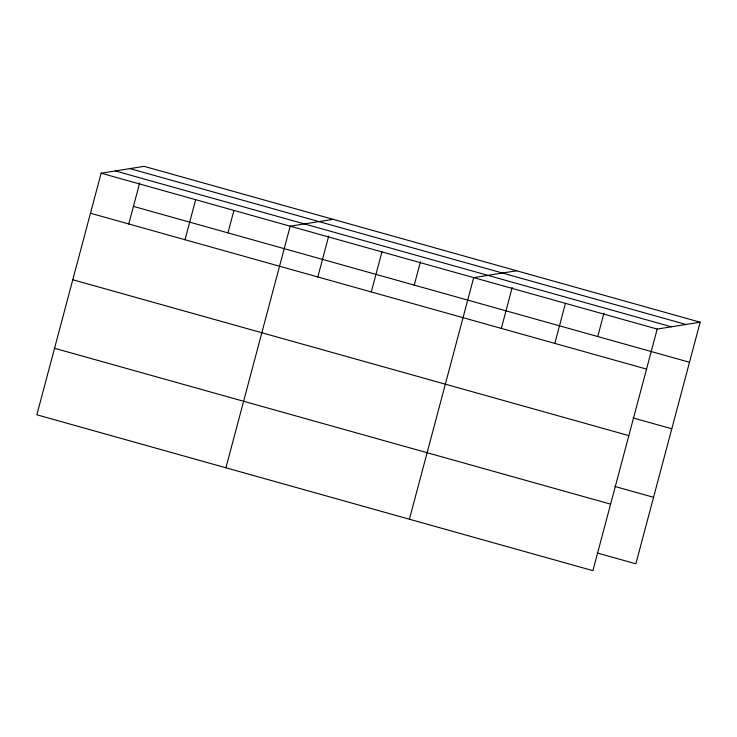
<?xml version="1.0" encoding="UTF-8"?>
<svg xmlns="http://www.w3.org/2000/svg" width="737" height="737" viewBox="0 0 737 737"><rect width="100%" height="100%" fill="white"/><g stroke="black" fill="none" stroke-linecap="round" stroke-linejoin="round"><path stroke-width="1.11" d="M700.15 322.216L144.093 166.341L101.135 173.186L36.85 414.784L592.907 570.659L657.192 329.061L700.15 322.216L635.865 563.814L597.173 552.971M128.717 224.122L139.652 183.025M185.005 239.728L195.664 199.681M227.963 232.883L233.887 210.635M225.909 467.783L290.194 226.176L333.152 219.34M317.776 277.121L328.711 236.024M371.291 291.944L381.941 251.897M414.24 285.108L420.458 261.746M409.413 519.216L473.698 277.619L516.646 270.774M501.271 328.564L512.206 287.467M554.786 343.387L565.445 303.34M597.744 336.542L603.962 313.179M129.915 168.598L685.972 324.473M115.313 170.929L671.37 326.795M101.135 173.186L657.192 329.061M133.434 206.388L689.491 362.263M90.476 213.233L646.542 369.108M633.111 417.934L671.794 428.777M72.779 279.747L628.845 435.613M614.87 486.457L653.562 497.309M54.547 348.269L610.604 504.145"/></g></svg>
